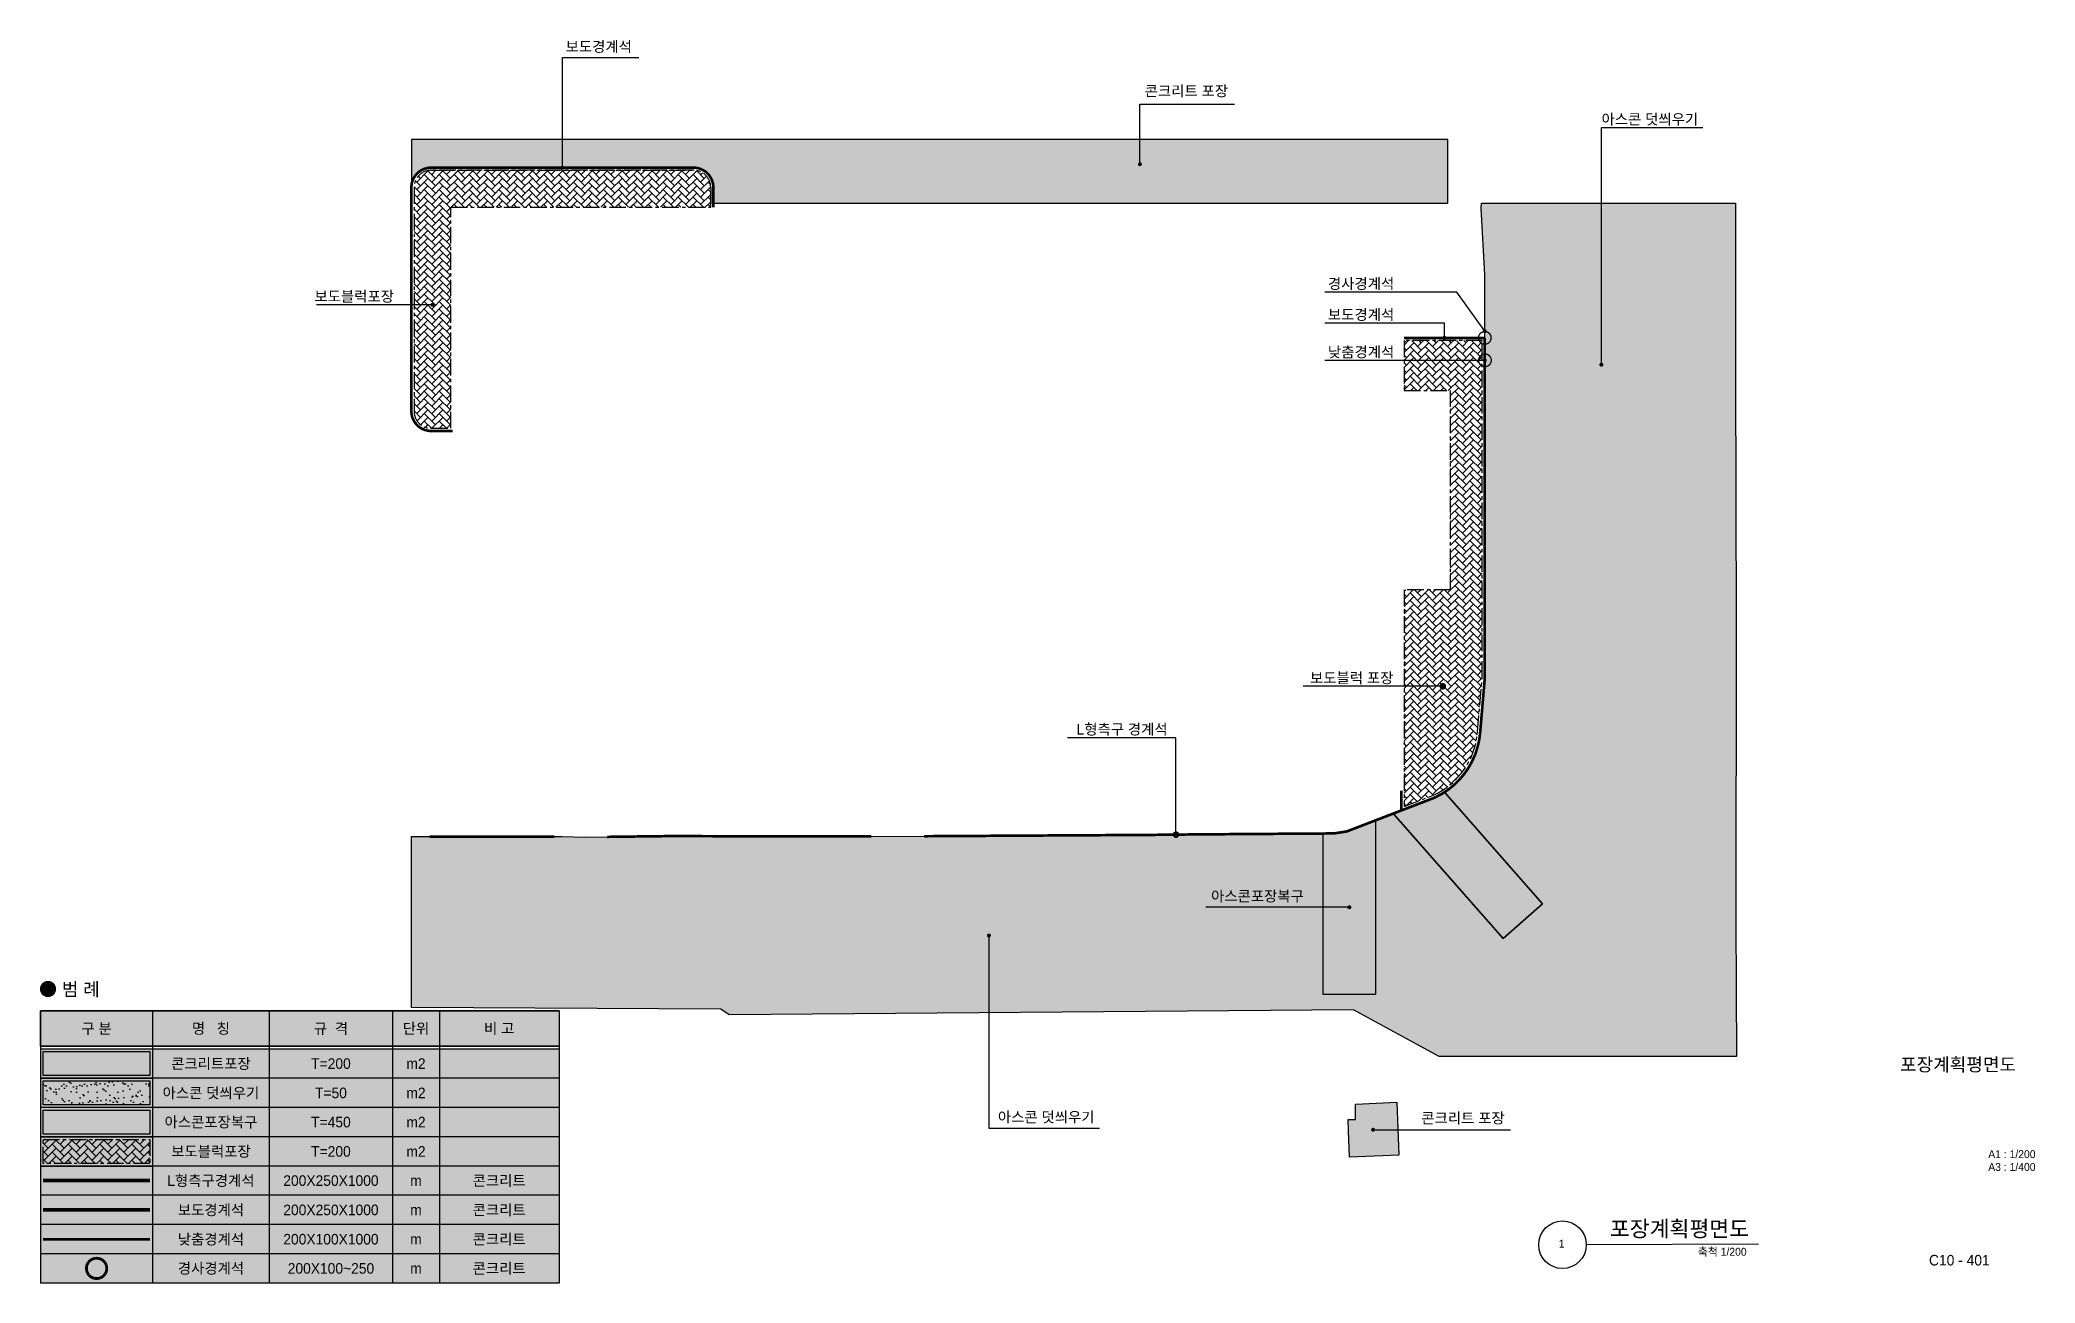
# Model space of a CAD drawing. Header units: inches. Extents: x 10 to 161, y 5 to 99.
import ezdxf
from ezdxf.enums import TextEntityAlignment as Align

# ---------------------------------------------------------------- set-up
doc = ezdxf.new("R2010")
doc.units = ezdxf.units.IN
doc.header["$MEASUREMENT"] = 0
for name, pattern in [('ACAD_ISO03W100', [30, 12, -18]), ('CENTER', [2, 1.25, -0.25, 0.25, -0.25]), ('HIDDEN2', [0.1875, 0.125, -0.0625])]:
    doc.linetypes.add(name, pattern=pattern)
for name, color, linetype in [('-$-0-범례', 7, 'Continuous'), ('-C-지시선', 7, 'Continuous'), ('-C-포-L형측구 경계석', 3, 'Continuous'), ('-C-포-L형측구 경사', 6, 'ACAD_ISO03W100'), ('-C-포-L형측구 낮춤', 4, 'HIDDEN2'), ('-C-포-보도경계석', 6, 'CENTER'), ('-C-포-보도블럭포장', 251, 'CENTER'), ('-C-포-아스콘포장(T100)', 4, 'Continuous'), ('-C-포-아스콘포장복구(T450)', 254, 'Continuous'), ('-C-포-콘크리트포장(T200)', 253, 'Continuous'), ('XR-SHEET$1$SHT', 5, 'Continuous')]:
    doc.layers.add(name, color=color, linetype=linetype)
doc.styles.get("Standard").update_dxf_attribs({"font": 'arial.ttf'})
doc.styles.add('돋음', font='')
doc.styles.get('돋음').set_extended_font_data('Dotum')
doc.dimstyles.get("Standard").update_dxf_attribs({"dimtxt": 0.18, "dimasz": 0.18, "dimexe": 0.18, "dimexo": 0.0625, "dimgap": 0.09, "dimtad": 0, "dimtih": 1, "dimtoh": 1, "dimdec": 4, "dimzin": 0, "dimdsep": 46, "dimtxsty": 'Standard', "dimcen": 0.09, "dimadec": 0, "dimazin": 0, "dimtfac": 1, "dimtdec": 4, "dimtofl": 0, "dimtmove": 0, "dimatfit": 3, "dimfxl": 1, "dimtolj": 1, "dimtzin": 0, "dimarcsym": 0})

# ---------------------------------------------------------------- blocks, each defined once
blk = doc.blocks.new('A$Cecc80f85')
at = {"layer": '-$-0-범례'}
blk.add_hatch(color=254, dxfattribs=at).paths.add_polyline_path([(0, 20.61), (39.28, 20.61), (39.28, 17.95), (0, 17.95)])
at = {"layer": '-$-0-범례', "true_color": 0xffffff}
blk.add_hatch(color=7, dxfattribs=at).paths.add_polyline_path([(0, 17.73), (39.28, 17.73), (39.28, 0), (0, 0)])
at = {"layer": '-C-포-보도블럭포장'}
h = blk.add_hatch(dxfattribs=at)
h.set_pattern_fill('AR-HBONE', color=256, scale=0.106667)
h.set_pattern_definition([(45, (-186.4556, -11.76785), (0, 0.6033979), [1.2800002, -0.4266667]), (135, (-186.1539, -11.46615), (5e-17, 0.6033979), [1.2800002, -0.4266667])])
h.paths.add_polyline_path([(0.2, 10.88), (8.29, 10.88), (8.29, 9.06), (0.2, 9.06)])
at = {"layer": '-C-포-아스콘포장(T100)'}
h = blk.add_hatch(dxfattribs=at)
h.set_pattern_fill('AR-SAND', color=256, scale=0.5)
h.set_pattern_definition([(37.5, (-9.9667, -2.6507), (-0.031497, 0.963412), [0, -0.76, 0, -0.85, 0, -0.8125]), (7.5, (-9.9667, -2.6507), (0.88489, 1.41107), [0, -0.41, 0, -0.685, 0, -0.2625]), (327.5, (-10.5817, -2.6507), (1.55707, 0.00283), [0, -0.25, 0, -0.9, 0, -1.175]), (317.5, (-10.5817, -2.6507), (1.50306, 0.43884), [0, -0.125, 0, -0.59, 0, -0.675])])
h.paths.add_polyline_path([(0.2, 15.31), (8.29, 15.31), (8.29, 13.5), (0.2, 13.5)])
at = {"layer": '-C-포-아스콘포장복구(T450)'}
h = blk.add_hatch(color=256, dxfattribs=at)
h.dxf.hatch_style = 1
h.paths.add_polyline_path([(0.2, 13.1), (8.29, 13.1), (8.29, 11.28), (0.2, 11.28)])
at = {"layer": '-C-포-콘크리트포장(T200)'}
h = blk.add_hatch(color=256, dxfattribs=at)
h.dxf.hatch_style = 1
h.paths.add_polyline_path([(0.2, 17.53), (8.29, 17.53), (8.29, 15.71), (0.2, 15.71)])
at = {"layer": '-$-0-범례', "color": 254}
blk.add_line((0, 20.61), (39.28, 20.61), dxfattribs=at)
at = {"layer": '-$-0-범례', "color": 1}
for p, q in [((39.28, 20.61), (0, 20.61)), ((8.49, 20.61), (8.49, 0)), ((17.33, 20.61), (17.33, 0)), ((26.67, 20.61), (26.67, 8.86)), ((26.67, 20.61), (26.67, 0)), ((30.21, 20.61), (30.21, 0)), ((0, 17.95), (39.28, 17.95)), ((0, 17.73), (39.28, 17.73)), ((39.28, 15.51), (0, 15.51)), ((39.28, 13.3), (0, 13.3)), ((39.28, 11.08), (0, 11.08)), ((39.28, 8.86), (0, 8.86)), ((39.28, 6.65), (0, 6.65)), ((39.28, 4.43), (0, 4.43)), ((39.28, 2.22), (0, 2.22)), ((39.28, 0), (0, 0))]:
    blk.add_line(p, q, dxfattribs=at)
for points in [[(0, 20.61), (0, 0)], [(39.28, 20.61), (39.28, 0)], [(0, 17.73), (8.49, 17.73)], [(0, 15.51), (8.49, 15.51)], [(0, 11.08), (8.49, 11.08)], [(0, 8.86), (8.49, 8.86)]]:
    blk.add_lwpolyline(points, dxfattribs=at)
blk.add_lwpolyline([(0, 20.61), (39.28, 20.61), (39.28, 17.95), (0, 17.95)], close=True, dxfattribs=at)
at = {"layer": '-C-포-L형측구 경계석', "const_width": 0.267}
blk.add_lwpolyline([(0.2, 7.76), (8.29, 7.76)], dxfattribs=at).dxf.unprotected_set("ltscale", 0)
at = {"layer": '-C-포-L형측구 경사', "ltscale": 0.02, "const_width": 0.213, "flags": 128}
blk.add_lwpolyline([(4.25, 1.88, -1), (4.25, 0.34, -1), (4.25, 1.88, -1)], format="xyb", dxfattribs=at)
at = {"layer": '-C-포-L형측구 낮춤', "ltscale": 3, "const_width": 0.2}
blk.add_lwpolyline([(0.2, 3.32), (8.29, 3.32)], dxfattribs=at)
at = {"layer": '-C-포-보도경계석', "ltscale": 4, "const_width": 0.267}
blk.add_lwpolyline([(0.2, 5.54), (8.29, 5.54)], dxfattribs=at)
at = {"layer": '-C-포-보도블럭포장'}
blk.add_lwpolyline([(0.2, 10.88), (8.29, 10.88), (8.29, 9.06), (0.2, 9.06)], close=True, dxfattribs=at)
at = {"layer": '-C-포-아스콘포장(T100)'}
blk.add_lwpolyline([(0.2, 15.31), (8.29, 15.31), (8.29, 13.5), (0.2, 13.5)], close=True, dxfattribs=at)
at = {"layer": '-C-포-아스콘포장복구(T450)'}
blk.add_lwpolyline([(0.2, 13.1), (8.29, 13.1), (8.29, 11.28), (0.2, 11.28)], close=True, dxfattribs=at)
at = {"layer": '-C-포-콘크리트포장(T200)'}
blk.add_lwpolyline([(0.2, 17.53), (8.29, 17.53), (8.29, 15.71), (0.2, 15.71)], close=True, dxfattribs=at)
at = {"layer": '-$-0-범례', "color": 3, "style": '돋음'}
blk.add_text('● 범 례', height=1, dxfattribs=at).set_placement((-0.11, 22.25), align=Align.MIDDLE_LEFT)
at = {"layer": '-$-0-범례', "color": 5, "style": '돋음'}
for s, p in [('구 분', (4.25, 19.28)), ('명   칭', (12.91, 19.28)), ('규  격', (22, 19.28)), ('단위', (28.44, 19.28)), ('비 고', (34.74, 19.28))]:
    blk.add_text(s, height=0.8, dxfattribs=at).set_placement(p, align=Align.MIDDLE_CENTER)
at = {"layer": '-$-0-범례', "color": 3, "style": '돋음'}
for s, height, p in [('콘크리트포장', 0.8, (12.91, 16.62)), ('T=200', 0.8, (22, 16.62)), ('m2', 0.8, (28.44, 16.62)), ('아스콘 덧씌우기', 0.8, (12.91, 14.4)), ('T=50', 0.8, (22, 14.4)), ('m2', 0.8, (28.44, 14.4)), ('아스콘포장복구', 0.8, (12.91, 12.19)), ('T=450', 0.8, (22, 12.19)), ('m2', 0.8, (28.44, 12.19)), ('보도블럭포장', 0.8, (12.91, 9.97)), ('T=200', 0.8, (22, 9.97)), ('m2', 0.8, (28.44, 9.97)), ('L형측구경계석', 0.8, (12.91, 7.76)), ('200X250X1000', 0.8002, (22, 7.76)), ('m', 0.8, (28.44, 7.76)), ('콘크리트', 0.8, (34.74, 7.76)), ('보도경계석', 0.8, (12.91, 5.54)), ('200X250X1000', 0.8002, (22, 5.54)), ('m', 0.8, (28.44, 5.54)), ('콘크리트', 0.8, (34.74, 5.54)), ('낮춤경계석', 0.8, (12.91, 3.32)), ('200X100X1000', 0.8002, (22, 3.32)), ('m', 0.8, (28.44, 3.32)), ('콘크리트', 0.8, (34.74, 3.32)), ('경사경계석', 0.8, (12.91, 1.11)), ('200X100~250', 0.8002, (22, 1.11)), ('콘크리트', 0.8, (34.74, 1.11)), ('m', 0.8, (28.44, 1.11))]:
    blk.add_text(s, height=height, dxfattribs=at).set_placement(p, align=Align.MIDDLE_CENTER)

msp = doc.modelspace()

# ---------------------------------------------------------------- hatches: boundary and pattern name
at = {"layer": '-C-포-보도블럭포장'}
h = msp.add_hatch(dxfattribs=at)
h.set_pattern_fill('AR-HBONE', color=256, scale=0.1)
edge = h.paths.add_edge_path()
edge.add_line((39.56, 69.6), (41.06, 69.6))
edge.add_line((41.06, 69.6), (41.06, 86.34))
edge.add_line((41.06, 86.34), (60.73, 86.34))
edge.add_line((60.73, 86.34), (60.73, 87.84))
edge.add_arc((59.43, 87.84), 1.3, 0, 90)
edge.add_line((59.43, 89.14), (39.56, 89.14))
edge.add_arc((39.57, 87.84), 1.3, 90, 180)
edge.add_line((38.26, 87.84), (38.26, 70.9))
edge.add_arc((39.56, 70.9), 1.3, 180, 270)
h = msp.add_hatch(dxfattribs=at)
h.set_pattern_fill('AR-HBONE', color=256, scale=0.1)
edge = h.paths.add_edge_path()
edge.add_line((113.24, 76.25), (113.24, 72.47))
edge.add_line((113.24, 72.47), (116.74, 72.47))
edge.add_line((116.74, 72.47), (116.74, 57.37))
edge.add_line((116.74, 57.37), (113.24, 57.37))
edge.add_line((113.24, 57.37), (113.24, 40.95))
edge.add_line((113.24, 40.95), (115.48, 41.82))
edge.add_arc((113.05, 47.06), 5.77, 294.8738, 355.5467)
edge.add_line((118.81, 46.61), (119.16, 50.72))
edge.add_line((119.16, 50.72), (119.16, 76.25))
edge.add_line((119.16, 76.25), (113.24, 76.25))
at = {"layer": '-C-포-아스콘포장(T100)'}
h = msp.add_hatch(dxfattribs=at)
h.set_pattern_fill('AR-SAND', color=256, scale=0.5)
h.paths.add_polyline_path([(138.38, 32.32), (138.39, 54.21), (138.38, 64.91), (138.34, 73.11), (138.34, 86.64), (119.11, 86.64), (119.09, 86.26), (119.36, 81.22), (119.36, 76.45), (119.36, 50.72), (119.18, 48.65), (119.01, 46.59, -0.229985), (116.3, 42.05), (123.74, 33.6), (120.74, 30.96), (112.41, 40.42), (111.1, 39.91), (111.1, 26.75), (107.1, 26.75), (107.1, 38.91), (81.33, 38.76), (76.9, 38.71), (72.9, 38.7), (57.65, 38.72), (52.9, 38.66), (51.23, 38.64), (49.48, 38.68), (48.9, 38.68), (38.06, 38.69), (38.06, 25.74), (61.49, 25.61), (62.12, 25.17), (109.42, 25.56), (115.9, 22.03), (138.41, 22.03)])
at = {"layer": '-C-포-아스콘포장복구(T450)'}
h = msp.add_hatch(color=256, dxfattribs=at)
h.dxf.hatch_style = 1
h.paths.add_polyline_path([(120.74, 30.96), (123.74, 33.6), (116.3, 42.05), (115.56, 41.63), (112.41, 40.42)])
h = msp.add_hatch(color=256, dxfattribs=at)
h.dxf.hatch_style = 1
h.paths.add_polyline_path([(111.1, 39.91), (108.9, 39.07), (107.93, 38.92), (107.1, 38.91), (107.1, 26.75), (111.1, 26.75)])
at = {"layer": '-C-포-콘크리트포장(T200)'}
h = msp.add_hatch(color=256, dxfattribs=at)
h.dxf.hatch_style = 1
edge = h.paths.add_edge_path()
edge.add_arc((39.56, 87.84), 1.5, 90, 180, ccw=False)
edge.add_line((39.56, 89.34), (59.43, 89.34))
edge.add_arc((59.43, 87.84), 1.5, 0, 90, ccw=False)
edge.add_line((60.93, 87.84), (60.93, 86.64))
edge.add_line((60.93, 86.64), (116.56, 86.64))
edge.add_line((116.56, 86.64), (116.56, 91.47))
edge.add_line((116.56, 91.47), (74.28, 91.47))
edge.add_line((74.28, 91.47), (38.06, 91.47))
edge.add_line((38.06, 91.47), (38.06, 87.84))
edge.add_line((38.06, 87.84), (38.06, 87.84))
h = msp.add_hatch(color=256, dxfattribs=at)
h.dxf.hatch_style = 1
h.paths.add_polyline_path([(112.86, 14.56), (109.11, 14.4), (109.03, 16.4), (109, 17.26), (109.56, 17.26), (109.56, 18.42), (112.69, 18.56), (112.78, 16.56)])

# ---------------------------------------------------------------- linework, layer by layer
at = {"layer": '-C-포-L형측구 경계석', "const_width": 0.2}
msp.add_lwpolyline([(113.04, 40.66), (115.56, 41.63, 0.271364), (119.01, 46.59), (119.36, 50.72), (119.36, 74.74)], format="xyb", dxfattribs=at)
for points in [[(113.04, 40.66), (108.9, 39.07), (107.93, 38.92), (97.79, 38.85), (94.14, 38.81), (76.9, 38.71)], [(48.9, 38.68), (39.44, 38.68)], [(52.9, 38.66), (57.65, 38.72), (61.58, 38.71), (72.9, 38.7)]]:
    msp.add_lwpolyline(points, dxfattribs=at)
at = {"layer": '-C-포-L형측구 경사', "ltscale": 0.01, "const_width": 0.1, "flags": 128}
for points in [[(119.36, 76.93, 1), (119.36, 75.97, 1), (119.36, 76.93)], [(119.37, 75.23, 1), (119.37, 74.27, 1), (119.37, 75.23)]]:
    msp.add_lwpolyline(points, format="xyb", dxfattribs=at)
at = {"layer": '-C-포-L형측구 낮춤', "ltscale": 3, "const_width": 0.2}
msp.add_lwpolyline([(119.36, 74.75), (119.36, 76.45)], dxfattribs=at)
at = {"layer": '-C-포-보도경계석', "ltscale": 3, "flags": 128}
msp.add_lwpolyline([(41.2, 69.4, 0.2, 0.2, 0), (39.56, 69.4, 0.2, 0.2, -0.414214), (38.06, 70.9, 0.2, 0.2, 0), (38.06, 87.84, 0.2, 0.2, -0.414214), (39.56, 89.34, 0.2, 0.2, 0), (59.43, 89.34, 0.2, 0.2, -0.414214), (60.93, 87.84, 0.2, 0.2, 0), (60.93, 86.34, 0, 0, 0)], format="xyseb", dxfattribs=at)
at = {"layer": '-C-포-보도경계석', "ltscale": 3, "const_width": 0.2}
for points in [[(119.36, 76.45), (113.24, 76.45)], [(113.04, 42.17), (113.04, 40.66)]]:
    msp.add_lwpolyline(points, dxfattribs=at)
at = {"layer": '-C-포-보도블럭포장'}
for points in [[(38.26, 70.9, 0.414214), (39.56, 69.6), (41.06, 69.6), (41.06, 86.34), (60.73, 86.34), (60.73, 87.84, 0.414214), (59.43, 89.14), (39.56, 89.14, 0.414214), (38.26, 87.84)], [(113.24, 57.37), (113.24, 40.95), (115.48, 41.82, 0.271099), (118.81, 46.61), (119.16, 50.72), (119.16, 76.25), (113.24, 76.25), (113.24, 72.47), (116.74, 72.47), (116.74, 57.37)]]:
    msp.add_lwpolyline(points, format="xyb", close=True, dxfattribs=at)
msp.add_lwpolyline([(38.26, 87.84, -0.414214), (39.56, 89.14), (59.43, 89.14, -0.414214), (60.73, 87.84), (60.73, 86.34)], format="xyb", dxfattribs=at)
at = {"layer": '-C-포-아스콘포장(T100)'}
msp.add_lwpolyline([(138.38, 64.91), (138.39, 54.21), (138.38, 32.32), (138.41, 22.03), (115.9, 22.03), (109.42, 25.56), (62.12, 25.17), (61.49, 25.61), (38.06, 25.74), (38.06, 38.69), (48.9, 38.68), (49.48, 38.68), (51.23, 38.64), (52.9, 38.66), (57.65, 38.72), (72.9, 38.7), (76.9, 38.71), (81.33, 38.76), (107.93, 38.92), (108.9, 39.07), (115.56, 41.63, 0.267406), (119.01, 46.59), (119.18, 48.65), (119.36, 50.72), (119.36, 76.45), (119.36, 81.22), (119.09, 86.26), (119.11, 86.64), (138.34, 86.64), (138.34, 73.11)], format="xyb", close=True, dxfattribs=at)
at = {"layer": '-C-포-아스콘포장복구(T450)'}
for points in [[(116.3, 42.05), (123.74, 33.6), (120.74, 30.96), (112.41, 40.42), (115.56, 41.63)], [(111.1, 39.91), (108.9, 39.07), (107.93, 38.92), (107.1, 38.91), (107.1, 26.75), (111.1, 26.75)]]:
    msp.add_lwpolyline(points, close=True, dxfattribs=at)
at = {"layer": '-C-포-콘크리트포장(T200)'}
msp.add_lwpolyline([(38.06, 87.84, -0.414214), (39.56, 89.34), (59.43, 89.34, -0.414214), (60.93, 87.84), (60.93, 86.64), (116.56, 86.64), (116.56, 91.47), (74.28, 91.47), (38.06, 91.47), (38.06, 87.84)], format="xyb", close=True, dxfattribs=at)
msp.add_lwpolyline([(112.86, 14.56), (109.11, 14.4), (109.03, 16.4), (109, 17.26), (109.56, 17.26), (109.56, 18.42), (112.69, 18.56), (112.78, 16.56)], close=True, dxfattribs=at)
at = {"color": 1}
for points in [[(120.74, 30.96), (123.74, 33.6), (116.3, 42.05), (115.56, 41.63), (112.41, 40.42), (120.74, 30.96)], [(111.1, 39.91), (108.9, 39.07), (107.93, 38.92), (107.1, 38.91), (107.1, 26.75), (111.1, 26.75), (111.1, 39.91)]]:
    msp.add_lwpolyline(points, close=True, dxfattribs=at)
at = {"layer": 'XR-SHEET$1$SHT', "color": 7}
msp.add_line((127.04, 7.78), (140.1, 7.85), dxfattribs=at)
msp.add_circle((125.24, 7.77), 1.8, dxfattribs=at)

# ---------------------------------------------------------------- block references
msp.add_blockref('A$Cecc80f85', (9.97, 4.87))

# ---------------------------------------------------------------- texts
at = {"layer": '-C-지시선', "style": '돋음'}
for s, p in [('보도경계석', (52.25, 97.87)), ('콘크리트 포장', (96.76, 94.51)), ('아스콘 덧씌우기', (131.86, 92.37)), ('보도블럭포장', (33.73, 78.95)), ('경사경계석', (109.99, 79.91)), ('보도경계석', (109.99, 77.57)), ('낮춤경계석', (109.99, 74.74)), ('보도블럭 포장', (109.28, 50.06)), ('L형측구 경계석', (91.89, 46.17)), ('아스콘포장복구', (102.14, 33.53)), ('아스콘 덧씌우기', (86.14, 16.8)), ('콘크리트 포장', (117.71, 16.72))]:
    msp.add_text(s, height=0.8, dxfattribs=at).set_placement(p, align=Align.BOTTOM_CENTER)
at = {"layer": 'XR-SHEET$1$SHT', "color": 3, "style": '돋음'}
for s, height, p in [('포장계획평면도', 1, (155.2, 21.42)), ('A1 : 1/200', 0.6, (159.28, 14.63)), ('A3 : 1/400', 0.6, (159.28, 13.66)), ('C10 - 401', 0.8, (155.3, 6.6))]:
    msp.add_text(s, height=height, dxfattribs=at).set_placement(p, align=Align.MIDDLE_CENTER)
msp.add_text('포장계획평면도', height=1.2, dxfattribs=at).set_placement((139.37, 8.02), align=Align.BOTTOM_RIGHT)
msp.add_text('1', height=0.6, dxfattribs=at).set_placement((125.18, 7.85), align=Align.MIDDLE)
msp.add_text('축척 1/200', height=0.6, dxfattribs=at).set_placement((139.19, 7.54), align=Align.TOP_RIGHT)

# ---------------------------------------------------------------- leaders
for points, override in [([(49.5, 89.34), (49.5, 97.67), (55.3, 97.67)], {"dimasz": 0.3, "dimldrblk": 'Dot'}), ([(93.24, 89.6), (93.24, 94.15), (100.41, 94.15)], {"dimasz": 0.3, "dimldrblk": 'Dot'}), ([(128.19, 74.42), (128.19, 92.37), (135.87, 92.37)], {"dimasz": 0.3, "dimldrblk": 'Dot'}), ([(39.66, 78.95), (30.88, 78.95)], {"dimasz": 0.3, "dimldrblk": 'Dot'}), ([(119.36, 76.95), (117.24, 79.91), (107.24, 79.91)], {"dimasz": 0.3, "dimldrblk": 'Dot'}), ([(116.3, 76.45), (116.3, 77.57), (107.24, 77.57)], {"dimasz": 0.3, "dimldrblk": 'Dot'}), ([(119.36, 74.74), (107.24, 74.74)], {"dimasz": 0.3, "dimgap": 0.09, "dimtad": 0, "dimldrblk": 'Dot'}), ([(116.18, 50.06), (105.59, 50.06)], {"dimasz": 0.5, "dimgap": 0.09, "dimtad": 0, "dimldrblk": 'Dot'}), ([(95.97, 38.83), (95.97, 46.17), (87.75, 46.17)], {"dimasz": 0.5, "dimgap": 0.09, "dimtad": 0, "dimldrblk": 'Dot'}), ([(109.1, 33.33), (98.23, 33.33)], {"dimasz": 0.3, "dimldrblk": 'Dot'}), ([(81.8, 31.19), (81.8, 16.6), (90.19, 16.6)], {"dimasz": 0.3, "dimldrblk": 'Dot'}), ([(110.9, 16.48), (121.3, 16.48)], {"dimasz": 0.3, "dimldrblk": 'Dot'})]:
    msp.add_leader(points, dimstyle='Standard', override=override)

doc.saveas('drawing.dxf')
